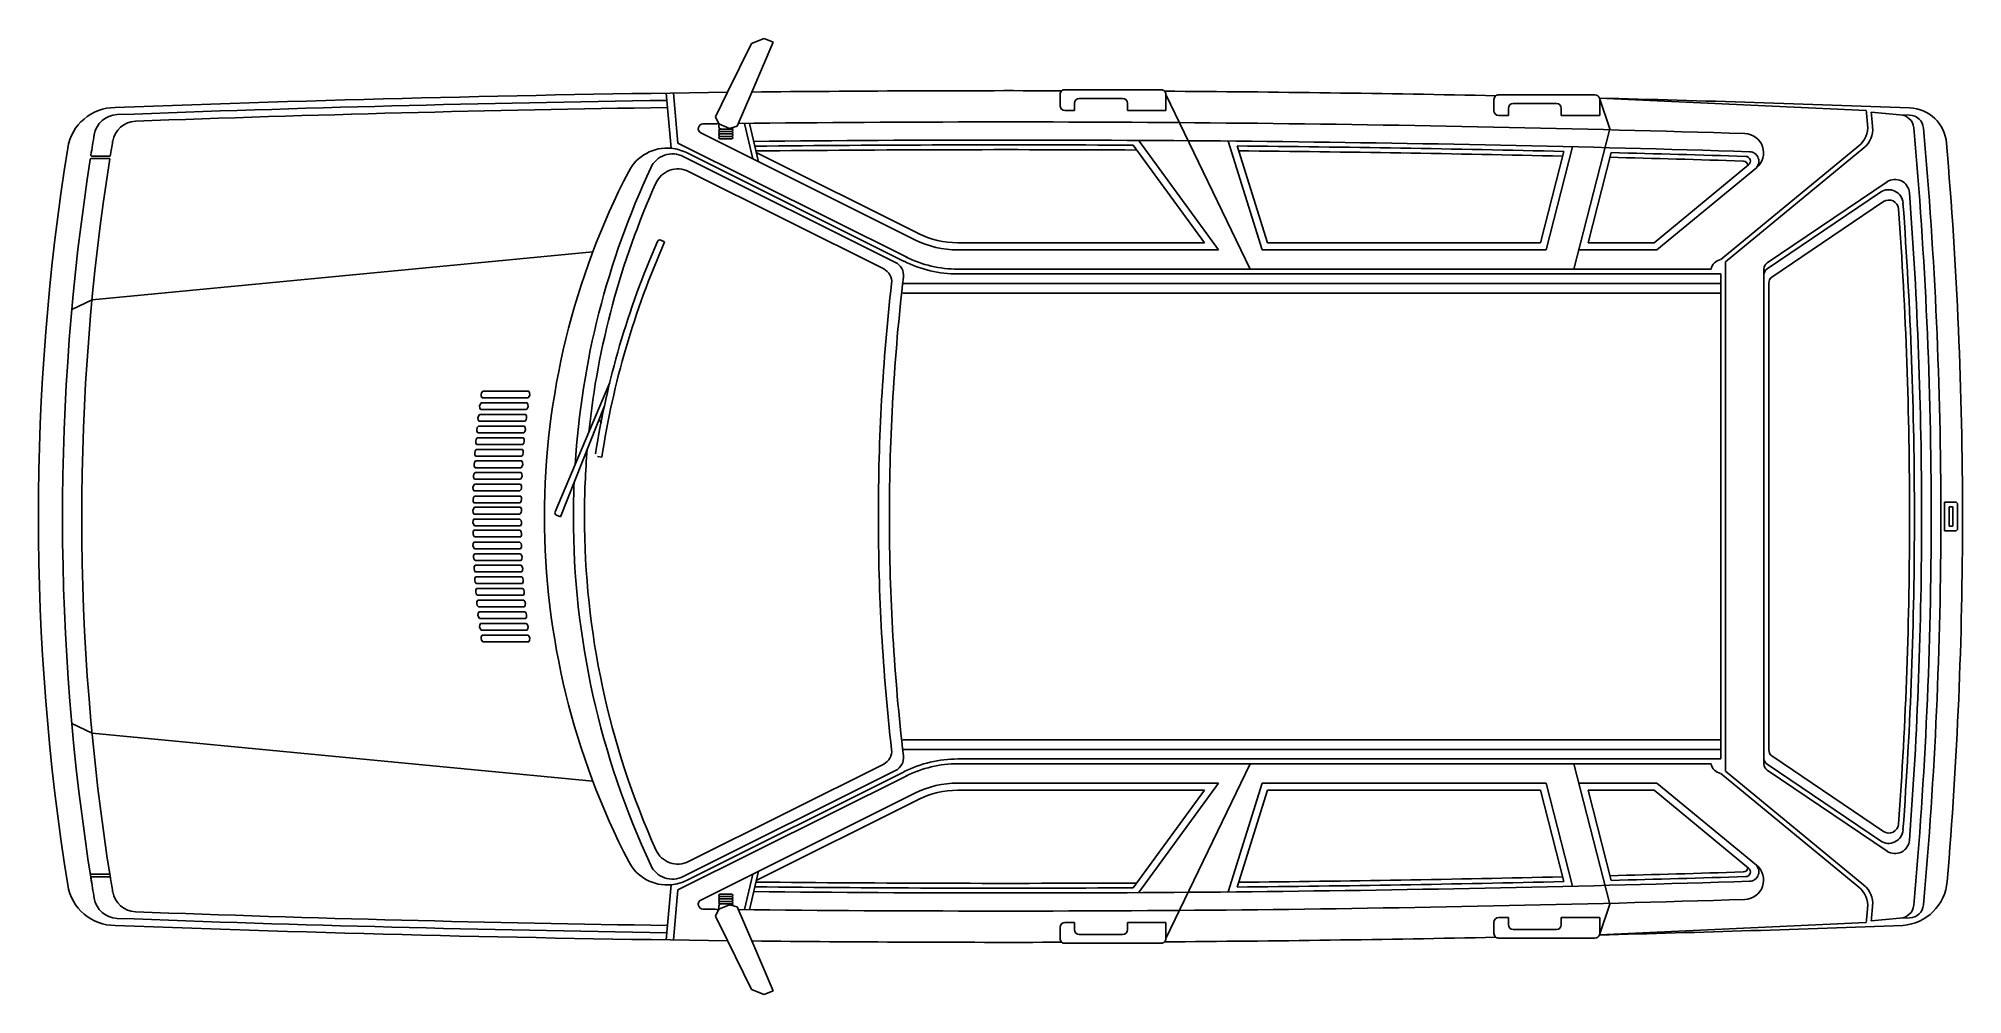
# Model space of a CAD drawing. Extents: x 2.65 to 6.65, y 2.41 to 4.39.
import ezdxf

# ---------------------------------------------------------------- set-up
doc = ezdxf.new("R2010")
doc.units = 0
doc.header["$MEASUREMENT"] = 0
doc.layers.add('EXTERN', color=2, linetype='CONTINUOUS')
doc.layers.add('EXTERN-I', color=1, linetype='CONTINUOUS')

msp = doc.modelspace()

# ---------------------------------------------------------------- linework, layer by layer
at = {"layer": 'EXTERN'}
for p, q in [((4.136, 4.3833), (4.086, 4.282)), ((4.1622, 4.3938), (4.136, 4.3833)), ((4.1806, 4.386), (4.1365, 4.2825)), ((4.1806, 4.386), (4.1622, 4.3938)), ((4.9873, 4.2874), (4.7873, 4.2874)), ((5.8893, 4.2768), (5.6893, 4.2768)), ((5.8893, 2.524), (5.6893, 2.524)), ((4.136, 2.4176), (4.086, 2.5189)), ((4.1806, 2.4149), (4.1365, 2.5183)), ((4.9873, 2.5134), (4.7873, 2.5134)), ((4.1622, 2.407), (4.136, 2.4176)), ((4.1806, 2.4149), (4.1622, 2.407))]:
    msp.add_line(p, q, dxfattribs=at)
for centre, radius, start, end in [((4.6675, -44.8629), 49.1483, 90.67789, 92.16244), ((4.6675, -44.8629), 49.1483, 89.8675, 90.61897), ((4.7873, 4.2774), 0.01, 90, 127.9556), ((4.9873, 4.2774), 0.01, 43.8548, 90), ((4.6675, -44.8629), 49.1483, 88.81554, 89.61877), ((2.813, 4.1504), 0.1, 90, 170.9233), ((5.6893, 4.2668), 0.01, 90, 126.2178), ((5.8893, 4.2668), 0.01, 18.3115, 90), ((4.6675, -44.8629), 49.1483, 87.8125, 88.56437), ((6.5404, 4.1697), 0.08, 4.9189, 87.8125), ((7.5076, 3.4004), 4.8542, 170.9233, 189.0767), ((-2.3978, 3.4004), 9.0512, 0, 4.91888), ((-2.3978, 3.4004), 9.0512, 355.19371, 0), ((6.522, 2.6504), 0.1, 274.3337, 355.1937), ((2.813, 2.6504), 0.1, 189.0767, 270), ((4.6675, 51.6637), 49.1483, 267.83756, 269.32211), ((4.6675, 51.6637), 49.1483, 270.38123, 271.18446), ((5.6893, 2.534), 0.01, 233.7822, 270), ((5.8893, 2.534), 0.01, 270, 341.6885), ((4.6675, 51.6637), 49.1483, 271.43563, 272.17125), ((4.6675, 51.6637), 49.1483, 269.38103, 270.1325), ((4.7873, 2.5234), 0.01, 232.0444, 270), ((4.9873, 2.5234), 0.01, 270, 316.1452)]:
    msp.add_arc(centre, radius, start, end, dxfattribs=at)
at = {"layer": 'EXTERN-I'}
for p, q in [((3.9689, 4.1657), (3.9584, 4.2803)), ((3.9829, 4.1766), (3.9735, 4.2805)), ((4.086, 4.282), (4.0607, 4.2308)), ((4.1365, 4.2825), (4.1062, 4.2114)), ((4.7773, 4.2774), (4.7773, 4.2541)), ((4.8073, 4.2441), (4.7873, 4.2441)), ((4.8073, 4.2591), (4.8073, 4.2441)), ((4.9073, 4.2691), (4.8173, 4.2691)), ((4.9173, 4.2591), (4.9173, 4.2441)), ((4.9973, 4.2441), (4.9173, 4.2441)), ((4.9973, 4.2775), (5.1722, 3.9144)), ((4.9973, 4.2774), (4.9973, 4.2441)), ((5.6793, 4.2668), (5.6793, 4.2436)), ((5.7093, 4.2486), (5.7093, 4.2336)), ((5.8093, 4.2586), (5.7193, 4.2586)), ((5.8193, 4.2486), (5.8193, 4.2336)), ((6.4533, 4.244), (5.899, 4.27)), ((5.9201, 4.206), (5.899, 4.27)), ((5.8993, 4.2668), (5.8993, 4.2336)), ((6.5233, 4.2354), (6.4637, 4.2406)), ((4.0607, 4.2308), (4.0681, 4.2165)), ((4.068, 4.2105), (4.0681, 4.2165)), ((4.0902, 4.2071), (4.0681, 4.2165)), ((4.0947, 4.2054), (4.0705, 4.2054)), ((4.0942, 4.2004), (4.0705, 4.2004)), ((4.0902, 4.2071), (4.1062, 4.2114)), ((4.0967, 4.2089), (4.0967, 4.2074)), ((4.1215, 4.2174), (4.1386, 4.1436)), ((4.1318, 4.2175), (4.1502, 4.1378)), ((5.7093, 4.2336), (5.6893, 4.2336)), ((5.8993, 4.2336), (5.8193, 4.2336)), ((5.9201, 4.206), (5.8455, 3.9144)), ((6.5233, 4.2354), (6.5435, 4.2346)), ((4.4599, 3.9384), (3.9829, 4.1766)), ((4.4778, 3.9742), (4.0306, 4.1975)), ((4.0942, 4.1954), (4.0705, 4.1954)), ((4.0942, 4.1904), (4.0705, 4.1904)), ((4.0942, 4.1854), (4.0705, 4.1854)), ((5.0773, 3.9694), (4.9291, 4.1722)), ((5.1068, 3.9544), (4.9404, 4.1822)), ((5.1971, 3.9544), (5.1268, 4.1807)), ((5.2082, 3.9694), (5.1456, 4.1708)), ((5.8426, 4.1688), (5.7878, 3.9544)), ((6.1507, 3.9344), (6.4381, 4.1709)), ((6.1607, 3.9296), (6.4485, 4.1666)), ((2.8018, 4.1441), (2.7631, 4.1441)), ((2.8026, 4.1491), (2.7645, 4.1491)), ((4.4353, 3.9284), (3.994, 4.1487)), ((4.453, 3.9307), (4.0006, 4.1566)), ((4.4845, 3.9876), (4.1458, 4.1568)), ((5.8247, 4.1592), (5.7761, 3.9694)), ((5.923, 4.1568), (5.8751, 3.9694)), ((6.0122, 3.9694), (6.2087, 4.1311)), ((6.0176, 3.9544), (6.2253, 4.1253)), ((4.4106, 3.915), (4.005, 4.1175)), ((6.2473, 3.9273), (6.4965, 4.0957)), ((6.2473, 3.9153), (6.483, 4.0746)), ((6.2573, 3.8979), (6.4894, 4.0548)), ((3.947, 3.9747), (3.9552, 3.971)), ((4.5647, 3.9694), (5.0773, 3.9694)), ((5.2082, 3.9694), (5.7761, 3.9694)), ((5.8751, 3.9694), (6.0122, 3.9694)), ((2.7647, 3.8504), (3.8059, 3.9504)), ((4.5647, 3.9544), (5.1068, 3.9544)), ((5.1971, 3.9544), (5.7878, 3.9544)), ((5.8557, 3.9544), (6.0176, 3.9544)), ((6.1607, 3.9296), (6.1607, 3.4004)), ((4.4501, 3.8844), (6.1507, 3.8844)), ((4.5647, 3.9144), (6.1307, 3.9144)), ((4.5647, 3.9044), (6.1507, 3.9044)), ((6.1507, 3.9044), (6.1507, 3.4004)), ((6.2407, 3.9149), (6.2407, 3.4004)), ((6.2507, 3.8855), (6.2507, 3.4004)), ((2.7647, 3.8504), (2.7227, 3.8304)), ((4.4501, 3.8644), (6.1507, 3.8644)), ((3.5757, 3.6468), (3.6715, 3.6468)), ((3.5771, 3.6608), (3.6729, 3.6608)), ((3.8412, 3.6787), (3.7274, 3.4098)), ((3.5705, 3.6124), (3.6663, 3.6124)), ((3.5723, 3.6226), (3.668, 3.6226)), ((3.5736, 3.6366), (3.6694, 3.6366)), ((3.7384, 3.3997), (3.8301, 3.6304)), ((3.5656, 3.564), (3.6615, 3.564)), ((3.5667, 3.5742), (3.6625, 3.5742)), ((3.5681, 3.5882), (3.6639, 3.5882)), ((3.5691, 3.5984), (3.6649, 3.5984)), ((3.5622, 3.5257), (3.658, 3.5257)), ((3.5636, 3.5397), (3.6594, 3.5397)), ((3.5643, 3.55), (3.6601, 3.55)), ((3.8156, 3.5248), (3.8245, 3.5234)), ((3.561, 3.5018), (3.6568, 3.5018)), ((3.5611, 3.4918), (3.6569, 3.4918)), ((3.5623, 3.5158), (3.6581, 3.5158)), ((3.5585, 3.4535), (3.6543, 3.4535)), ((3.5597, 3.4778), (3.6555, 3.4778)), ((3.5598, 3.4675), (3.6556, 3.4675)), ((3.5601, 3.443), (3.656, 3.443)), ((3.5585, 3.4056), (3.6543, 3.4056)), ((3.5588, 3.429), (3.6546, 3.429)), ((3.5598, 3.4196), (3.6556, 3.4196)), ((3.7301, 3.4032), (3.7384, 3.3997)), ((6.1507, 2.8965), (6.1507, 3.4004)), ((6.1607, 2.8712), (6.1607, 3.4004)), ((6.2407, 2.8859), (6.2407, 3.4004)), ((6.2507, 2.9154), (6.2507, 3.4004)), ((6.6158, 3.4304), (6.6383, 3.4304)), ((6.6158, 3.4304), (6.6158, 3.3704)), ((6.6258, 3.4204), (6.6333, 3.4204)), ((6.6258, 3.4204), (6.6258, 3.3804)), ((6.6333, 3.3804), (6.6333, 3.4204)), ((6.6433, 3.3754), (6.6433, 3.4254)), ((3.5585, 3.3952), (3.6543, 3.3952)), ((3.5588, 3.3719), (3.6546, 3.3719)), ((3.5598, 3.3812), (3.6556, 3.3812)), ((6.6158, 3.3704), (6.6383, 3.3704)), ((6.6258, 3.3804), (6.6333, 3.3804)), ((3.5585, 3.3473), (3.6543, 3.3473)), ((3.5597, 3.323), (3.6555, 3.323)), ((3.5598, 3.3333), (3.6556, 3.3333)), ((3.5601, 3.3579), (3.656, 3.3579)), ((3.561, 3.2991), (3.6568, 3.2991)), ((3.5611, 3.309), (3.6569, 3.309)), ((3.5623, 3.2851), (3.6581, 3.2851)), ((3.5622, 3.2751), (3.658, 3.2751)), ((3.5636, 3.2611), (3.6594, 3.2611)), ((3.5643, 3.2509), (3.6601, 3.2509)), ((3.5656, 3.2369), (3.6615, 3.2369)), ((3.5667, 3.2267), (3.6625, 3.2267)), ((3.5681, 3.2127), (3.6639, 3.2127)), ((3.5691, 3.2024), (3.6649, 3.2024)), ((3.5705, 3.1884), (3.6663, 3.1884)), ((3.5723, 3.1782), (3.668, 3.1782)), ((3.5736, 3.1642), (3.6694, 3.1642)), ((3.5757, 3.154), (3.6715, 3.154)), ((3.5771, 3.14), (3.6729, 3.14)), ((2.7647, 2.9504), (2.7227, 2.9704)), ((2.7647, 2.9504), (3.8059, 2.8504)), ((4.4501, 2.9365), (6.1507, 2.9365)), ((4.4106, 2.8858), (4.005, 2.6833)), ((4.4501, 2.9165), (6.1507, 2.9165)), ((4.5647, 2.8965), (6.1507, 2.8965)), ((4.5647, 2.8865), (6.1307, 2.8865)), ((4.9973, 2.5234), (5.1722, 2.8865)), ((5.9201, 2.5948), (5.8455, 2.8865)), ((6.2473, 2.8856), (6.483, 2.7263)), ((6.2573, 2.9029), (6.4894, 2.7461)), ((4.4599, 2.8624), (3.9829, 2.6242)), ((4.4353, 2.8724), (3.994, 2.6521)), ((4.453, 2.8701), (4.0006, 2.6442)), ((4.5647, 2.8465), (5.1068, 2.8465)), ((5.1068, 2.8465), (4.9404, 2.6186)), ((5.1971, 2.8465), (5.1268, 2.6201)), ((5.1971, 2.8465), (5.7878, 2.8465)), ((5.8426, 2.6321), (5.7878, 2.8465)), ((5.8557, 2.8465), (6.0176, 2.8465)), ((6.0176, 2.8465), (6.2253, 2.6756)), ((6.1507, 2.8665), (6.4381, 2.6299)), ((6.1607, 2.8712), (6.4485, 2.6343)), ((6.2473, 2.8735), (6.4965, 2.7051)), ((4.4778, 2.8266), (4.0306, 2.6033)), ((4.4845, 2.8132), (4.1458, 2.6441)), ((4.5647, 2.8315), (5.0773, 2.8315)), ((5.0773, 2.8315), (4.9291, 2.6286)), ((5.2082, 2.8315), (5.1456, 2.63)), ((5.2082, 2.8315), (5.7761, 2.8315)), ((5.8247, 2.6416), (5.7761, 2.8315)), ((5.8751, 2.8315), (6.0122, 2.8315)), ((5.923, 2.6441), (5.8751, 2.8315)), ((6.0122, 2.8315), (6.2087, 2.6697)), ((2.8018, 2.6568), (2.7631, 2.6568)), ((2.8026, 2.6518), (2.7645, 2.6518)), ((4.1215, 2.5835), (4.1386, 2.6572)), ((4.1318, 2.5833), (4.1502, 2.663)), ((3.9689, 2.6351), (3.9584, 2.5205)), ((3.9829, 2.6242), (3.9735, 2.5203)), ((4.0942, 2.6155), (4.0705, 2.6155)), ((4.0942, 2.6105), (4.0705, 2.6105)), ((4.0942, 2.6055), (4.0705, 2.6055)), ((4.0942, 2.6005), (4.0705, 2.6005)), ((4.0607, 2.57), (4.0681, 2.5843)), ((4.086, 2.5189), (4.0607, 2.57)), ((4.068, 2.5904), (4.0681, 2.5843)), ((4.0902, 2.5937), (4.0681, 2.5843)), ((4.0947, 2.5955), (4.0705, 2.5955)), ((4.0902, 2.5937), (4.1062, 2.5894)), ((4.0967, 2.592), (4.0967, 2.5935)), ((4.1365, 2.5183), (4.1062, 2.5894)), ((5.7093, 2.5672), (5.6893, 2.5672)), ((5.7093, 2.5522), (5.7093, 2.5672)), ((5.8193, 2.5522), (5.8193, 2.5672)), ((5.8993, 2.5672), (5.8193, 2.5672)), ((5.9201, 2.5948), (5.899, 2.5308)), ((5.8993, 2.534), (5.8993, 2.5672)), ((6.5233, 2.5655), (6.4637, 2.5602)), ((6.5233, 2.5655), (6.5435, 2.5662)), ((4.7773, 2.5234), (4.7773, 2.5467)), ((4.8073, 2.5567), (4.7873, 2.5567)), ((4.8073, 2.5417), (4.8073, 2.5567)), ((4.9073, 2.5317), (4.8173, 2.5317)), ((4.9973, 2.5567), (4.9173, 2.5567)), ((4.9173, 2.5417), (4.9173, 2.5567)), ((4.9973, 2.5234), (4.9973, 2.5567)), ((5.6793, 2.534), (5.6793, 2.5572)), ((5.8093, 2.5422), (5.7193, 2.5422)), ((6.4533, 2.5568), (5.8988, 2.5308))]:
    msp.add_line(p, q, dxfattribs=at)
for centre, radius, start, end in [((4.7873, 4.2774), 0.01, 127.9556, 180), ((4.9873, 4.2774), 0.01, 0, 43.8548), ((4.6675, -44.8629), 49.1333, 90.82528, 92.15858), ((4.6675, -44.8629), 49.1183, 90.82394, 92.1145), ((4.7873, 4.2541), 0.01, 180, 270), ((4.8173, 4.2591), 0.01, 90, 180), ((4.9073, 4.2591), 0.01, 0, 90), ((5.6893, 4.2668), 0.01, 126.2178, 180), ((5.6893, 4.2436), 0.01, 180, 270), ((5.7193, 4.2486), 0.01, 90, 180), ((5.8093, 4.2486), 0.01, 0, 90), ((5.8893, 4.2668), 0.01, 0, 18.3115), ((-2.3978, 3.4004), 8.8912, 5.25089, 5.44419), ((-2.3978, 3.4004), 8.9012, 5.21661, 5.41644), ((2.8187, 4.1856), 0.05, 92.1586, 170.4938), ((2.857, 4.172), 0.05, 92.1145, 170.5798), ((4.0351, 4.2065), 0.01, 90.7267, 243.4654), ((4.6574, -44.8629), 49.0833, 90.68812, 90.72667), ((4.073, 4.2104), 0.005, 179.0858, 270), ((4.0705, 4.2029), 0.0025, 90, 270), ((4.0705, 4.1979), 0.0025, 90, 270), ((4.0942, 4.2029), 0.0025, 270, 90), ((4.0942, 4.1979), 0.0025, 270, 90), ((4.0947, 4.2074), 0.002, 270, 0), ((4.6574, -44.8629), 49.0833, 88.19775, 90.64055), ((6.4063, 4.2095), 0.05, 309.4569, 5.2509), ((6.4168, 4.2052), 0.05, 309.4569, 5.2166), ((6.5222, 4.2054), 0.03, 5.1565, 87.8353), ((6.5423, 4.2046), 0.03, 5.1401, 87.8118), ((-2.3978, 3.4004), 8.9862, 0, 5.15652), ((-2.3978, 3.4004), 9.0062, 0, 5.14009), ((7.5076, 3.4004), 4.8042, 170.4938, 171.0068), ((7.5076, 3.4004), 4.7642, 170.5798, 170.9588), ((3.9604, 4.0761), 0.09, 84.5936, 152.5696), ((3.9604, 4.0761), 0.09, 63.4654, 84.5936), ((4.0705, 4.1929), 0.0025, 90, 270), ((4.0705, 4.1879), 0.0025, 90, 270), ((4.0942, 4.1929), 0.0025, 270, 90), ((4.0942, 4.1879), 0.0025, 270, 90), ((4.6675, -44.8755), 49.0583, 88.19745, 90.61554), ((4.6675, -44.8755), 49.0483, 89.6943, 90.61297), ((4.6675, -44.8755), 49.0383, 89.68567, 90.61041), ((4.6675, -44.8755), 49.0483, 88.64805, 89.44133), ((4.6675, -44.8755), 49.0383, 88.65074, 89.43758), ((6.1998, 4.1562), 0.04, 309.4569, 88.1977), ((7.5076, 3.4004), 4.8042, 171.1155, 189.0767), ((7.5076, 3.4004), 4.7642, 171.0197, 189.0767), ((2.7631, 4.1421), 0.002, 90, 171.1155), ((2.7645, 4.1511), 0.002, 171.0068, 270), ((5.4779, 3.4004), 1.7124, 154.9617, 176.4075), ((3.9717, 4.104), 0.05, 63.4654, 154.9617), ((3.9827, 4.0728), 0.05, 63.4654, 155.787), ((4.6742, -44.8755), 49.0383, 88.21964, 88.54372), ((4.6675, -44.8755), 49.0483, 88.20631, 88.53319), ((6.1975, 4.1292), 0.01, 4.7318, 88.2196), ((6.2024, 4.1388), 0.01, 309.4569, 88.2063), ((6.21, 4.1386), 0.02, 309.4569, 88.1975), ((5.2622, 3.4004), 1.5567, 152.5696, 180), ((5.4779, 3.4004), 1.6894, 155.787, 174.044), ((6.5132, 4.0709), 0.03, 4.3027, 124.0503), ((6.4998, 4.0497), 0.03, 4.1736, 124.0503), ((6.5006, 4.0382), 0.02, 4.0995, 124.0503), ((-2.3978, 3.4004), 8.9512, 0, 4.17364), ((-2.3978, 3.4004), 8.9662, 0, 4.30275), ((-2.3978, 3.4004), 8.9412, 0, 4.09954), ((5.5824, 3.253), 1.7926, 156.3489, 171.0944), ((5.5766, 3.2547), 1.7726, 156.163, 171.2804), ((3.945, 3.9701), 0.005, 66.1887, 156.3489), ((4.5647, 4.1544), 0.2, 243.4654, 270), ((4.5647, 4.1544), 0.185, 243.4654, 270), ((4.4219, 3.9016), 0.03, 353.2878, 63.4654), ((4.5647, 4.1544), 0.25, 243.4654, 270), ((4.5647, 4.1544), 0.24, 243.4654, 270), ((6.1561, 3.9089), 0.0261, 102.129, 167.871), ((6.2557, 3.9149), 0.015, 124.0503, 180), ((8.68, 3.4004), 4.2805, 173.5027, 180), ((4.3972, 3.8882), 0.03, 353.5027, 63.4654), ((8.68, 3.4004), 4.2575, 173.2878, 180), ((6.2557, 3.9028), 0.015, 124.0503, 180), ((6.2657, 3.8855), 0.015, 124.0503, 180), ((3.5845, 3.6531), 0.0108, 133.8665, 215.2785), ((3.6642, 3.6546), 0.0107, 313.1344, 35.5646), ((3.5779, 3.6046), 0.0108, 133.8665, 215.2785), ((3.5811, 3.6288), 0.0108, 133.8665, 215.2785), ((3.6576, 3.6062), 0.0107, 313.1344, 35.5646), ((3.6607, 3.6304), 0.0107, 313.1344, 35.5646), ((3.8257, 3.6001), 0.005, 171.0944, 261.2547), ((3.5731, 3.5562), 0.0108, 133.8665, 215.2785), ((3.5755, 3.5804), 0.0108, 133.8665, 215.2785), ((3.6528, 3.5577), 0.0107, 313.1344, 35.5646), ((3.6552, 3.582), 0.0107, 313.1344, 35.5646), ((3.571, 3.532), 0.0108, 133.8665, 215.2785), ((3.6507, 3.5335), 0.0107, 313.1344, 35.5646), ((5.4779, 3.4004), 1.6894, 175.246, 180), ((3.5685, 3.484), 0.0108, 133.8665, 215.2785), ((3.5698, 3.508), 0.0108, 133.8665, 215.2785), ((3.6482, 3.4856), 0.0107, 313.1344, 35.5646), ((3.6495, 3.5096), 0.0107, 313.1344, 35.5646), ((3.5673, 3.4598), 0.0108, 133.8665, 215.2785), ((3.5676, 3.4352), 0.0108, 133.8665, 215.2785), ((3.647, 3.4613), 0.0107, 313.1344, 35.5646), ((3.6473, 3.4367), 0.0107, 313.1344, 35.5646), ((5.4779, 3.4004), 1.7124, 177.6158, 180), ((3.5673, 3.4118), 0.0108, 133.8665, 215.2785), ((3.647, 3.4134), 0.0107, 313.1344, 35.5646), ((5.2622, 3.4004), 1.5567, 180, 207.4304), ((3.732, 3.4078), 0.005, 157.0783, 247.0783), ((5.4779, 3.4004), 1.7124, 180, 205.0383), ((5.4779, 3.4004), 1.6894, 180, 204.213), ((8.68, 3.4004), 4.2805, 180, 186.4973), ((8.68, 3.4004), 4.2575, 180, 186.7122), ((-2.3978, 3.4004), 8.9412, 355.90046, 0), ((-2.3978, 3.4004), 8.9512, 355.82636, 0), ((-2.3978, 3.4004), 8.9662, 355.69725, 0), ((-2.3978, 3.4004), 8.9862, 354.84348, 0), ((-2.3978, 3.4004), 9.0062, 354.85991, 0), ((6.6383, 3.4254), 0.005, 360, 90), ((3.5673, 3.389), 0.0108, 144.7215, 226.1335), ((3.5676, 3.3656), 0.0108, 144.7215, 226.1335), ((3.647, 3.3874), 0.0107, 324.4354, 46.8656), ((3.6473, 3.3641), 0.0107, 324.4354, 46.8656), ((6.6383, 3.3754), 0.005, 270, 360), ((3.5673, 3.3411), 0.0108, 144.7215, 226.1335), ((3.5685, 3.3168), 0.0108, 144.7215, 226.1335), ((3.647, 3.3395), 0.0107, 324.4354, 46.8656), ((3.6482, 3.3152), 0.0107, 324.4354, 46.8656), ((3.5698, 3.2928), 0.0108, 144.7215, 226.1335), ((3.6495, 3.2913), 0.0107, 324.4354, 46.8656), ((3.571, 3.2689), 0.0108, 144.7215, 226.1335), ((3.5731, 3.2446), 0.0108, 144.7215, 226.1335), ((3.6507, 3.2673), 0.0107, 324.4354, 46.8656), ((3.6528, 3.2431), 0.0107, 324.4354, 46.8656), ((3.5755, 3.2204), 0.0108, 144.7215, 226.1335), ((3.5779, 3.1962), 0.0108, 144.7215, 226.1335), ((3.6552, 3.2189), 0.0107, 324.4354, 46.8656), ((3.6576, 3.1946), 0.0107, 324.4354, 46.8656), ((3.5811, 3.172), 0.0108, 144.7215, 226.1335), ((3.6607, 3.1704), 0.0107, 324.4354, 46.8656), ((3.5845, 3.1478), 0.0108, 144.7215, 226.1335), ((3.6642, 3.1462), 0.0107, 324.4354, 46.8656), ((4.3972, 2.9127), 0.03, 296.5346, 6.4973), ((4.4219, 2.8993), 0.03, 296.5346, 6.7122), ((4.5647, 2.6465), 0.25, 90, 116.5346), ((4.5647, 2.6465), 0.24, 90, 116.5346), ((6.1561, 2.892), 0.0261, 192.129, 257.871), ((6.2557, 2.898), 0.015, 180, 235.9497), ((6.2557, 2.8859), 0.015, 180, 235.9497), ((6.2657, 2.9154), 0.015, 180, 235.9497), ((4.5647, 2.6465), 0.2, 90, 116.5346), ((4.5647, 2.6465), 0.185, 90, 116.5346), ((6.5006, 2.7626), 0.02, 235.9497, 355.9005), ((6.4998, 2.7511), 0.03, 235.9497, 355.8264), ((6.5132, 2.73), 0.03, 235.9497, 355.6973), ((3.9604, 2.7247), 0.09, 207.4304, 275.4064), ((3.9827, 2.728), 0.05, 204.213, 296.5346), ((2.7631, 2.6588), 0.002, 188.8845, 270), ((2.7645, 2.6498), 0.002, 90, 188.9932), ((7.5076, 3.4004), 4.8042, 188.9932, 189.5062), ((7.5076, 3.4004), 4.7642, 189.0412, 189.4202), ((3.9717, 2.6968), 0.05, 205.0383, 296.5346), ((3.9604, 2.7247), 0.09, 275.4064, 296.5346), ((4.6675, 51.6763), 49.0583, 269.38446, 271.80255), ((4.6675, 51.6763), 49.0383, 269.38959, 270.31433), ((4.6675, 51.6763), 49.0483, 270.55867, 271.35195), ((4.6675, 51.6763), 49.0383, 270.56242, 271.34926), ((4.6742, 51.6763), 49.0383, 271.45628, 271.78036), ((4.6675, 51.6763), 49.0483, 271.46681, 271.79369), ((6.1975, 2.6716), 0.01, 271.7804, 355.2682), ((6.1998, 2.6447), 0.04, 271.8023, 50.5431), ((6.2024, 2.662), 0.01, 271.7937, 50.5431), ((6.21, 2.6622), 0.02, 271.8025, 50.5431), ((2.813, 2.6504), 0.1, 189.0767, 270), ((2.8187, 2.6152), 0.05, 189.5062, 267.8414), ((2.857, 2.6288), 0.05, 189.4202, 267.8855), ((4.0351, 2.5944), 0.01, 116.5346, 269.2733), ((4.0705, 2.613), 0.0025, 90, 270), ((4.0705, 2.608), 0.0025, 90, 270), ((4.0705, 2.603), 0.0025, 90, 270), ((4.0705, 2.598), 0.0025, 90, 270), ((4.0942, 2.613), 0.0025, 270, 90), ((4.0942, 2.608), 0.0025, 270, 90), ((4.0942, 2.603), 0.0025, 270, 90), ((4.0942, 2.598), 0.0025, 270, 90), ((4.6574, 51.6637), 49.0833, 269.35945, 271.80225), ((4.6675, 51.6763), 49.0483, 269.38703, 270.3057), ((6.4063, 2.5913), 0.05, 354.7491, 50.5431), ((6.4168, 2.5956), 0.05, 354.7834, 50.5431), ((4.6675, 51.6637), 49.1333, 267.84142, 269.17472), ((4.6675, 51.6637), 49.1183, 267.8855, 269.17606), ((4.6574, 51.6637), 49.0833, 269.27333, 269.31188), ((4.073, 2.5905), 0.005, 90, 180.9142), ((4.0947, 2.5935), 0.002, 0, 90), ((5.6893, 2.5572), 0.01, 90, 180), ((-2.3978, 3.4004), 8.8912, 354.55581, 354.74911), ((-2.3978, 3.4004), 8.9012, 354.58356, 354.78339), ((6.5222, 2.5955), 0.03, 272.1647, 354.8435), ((6.5423, 2.5962), 0.03, 272.1882, 354.8599), ((4.7873, 2.5467), 0.01, 90, 180), ((4.7873, 2.5234), 0.01, 180, 232.0444), ((4.8173, 2.5417), 0.01, 180, 270), ((4.9073, 2.5417), 0.01, 270, 360), ((4.9873, 2.5234), 0.01, 316.1452, 360), ((5.6893, 2.534), 0.01, 180, 233.7822), ((5.7193, 2.5522), 0.01, 180, 270), ((5.8093, 2.5522), 0.01, 270, 360), ((5.8893, 2.534), 0.01, 341.6885, 360)]:
    msp.add_arc(centre, radius, start, end, dxfattribs=at)

doc.saveas('drawing.dxf')
